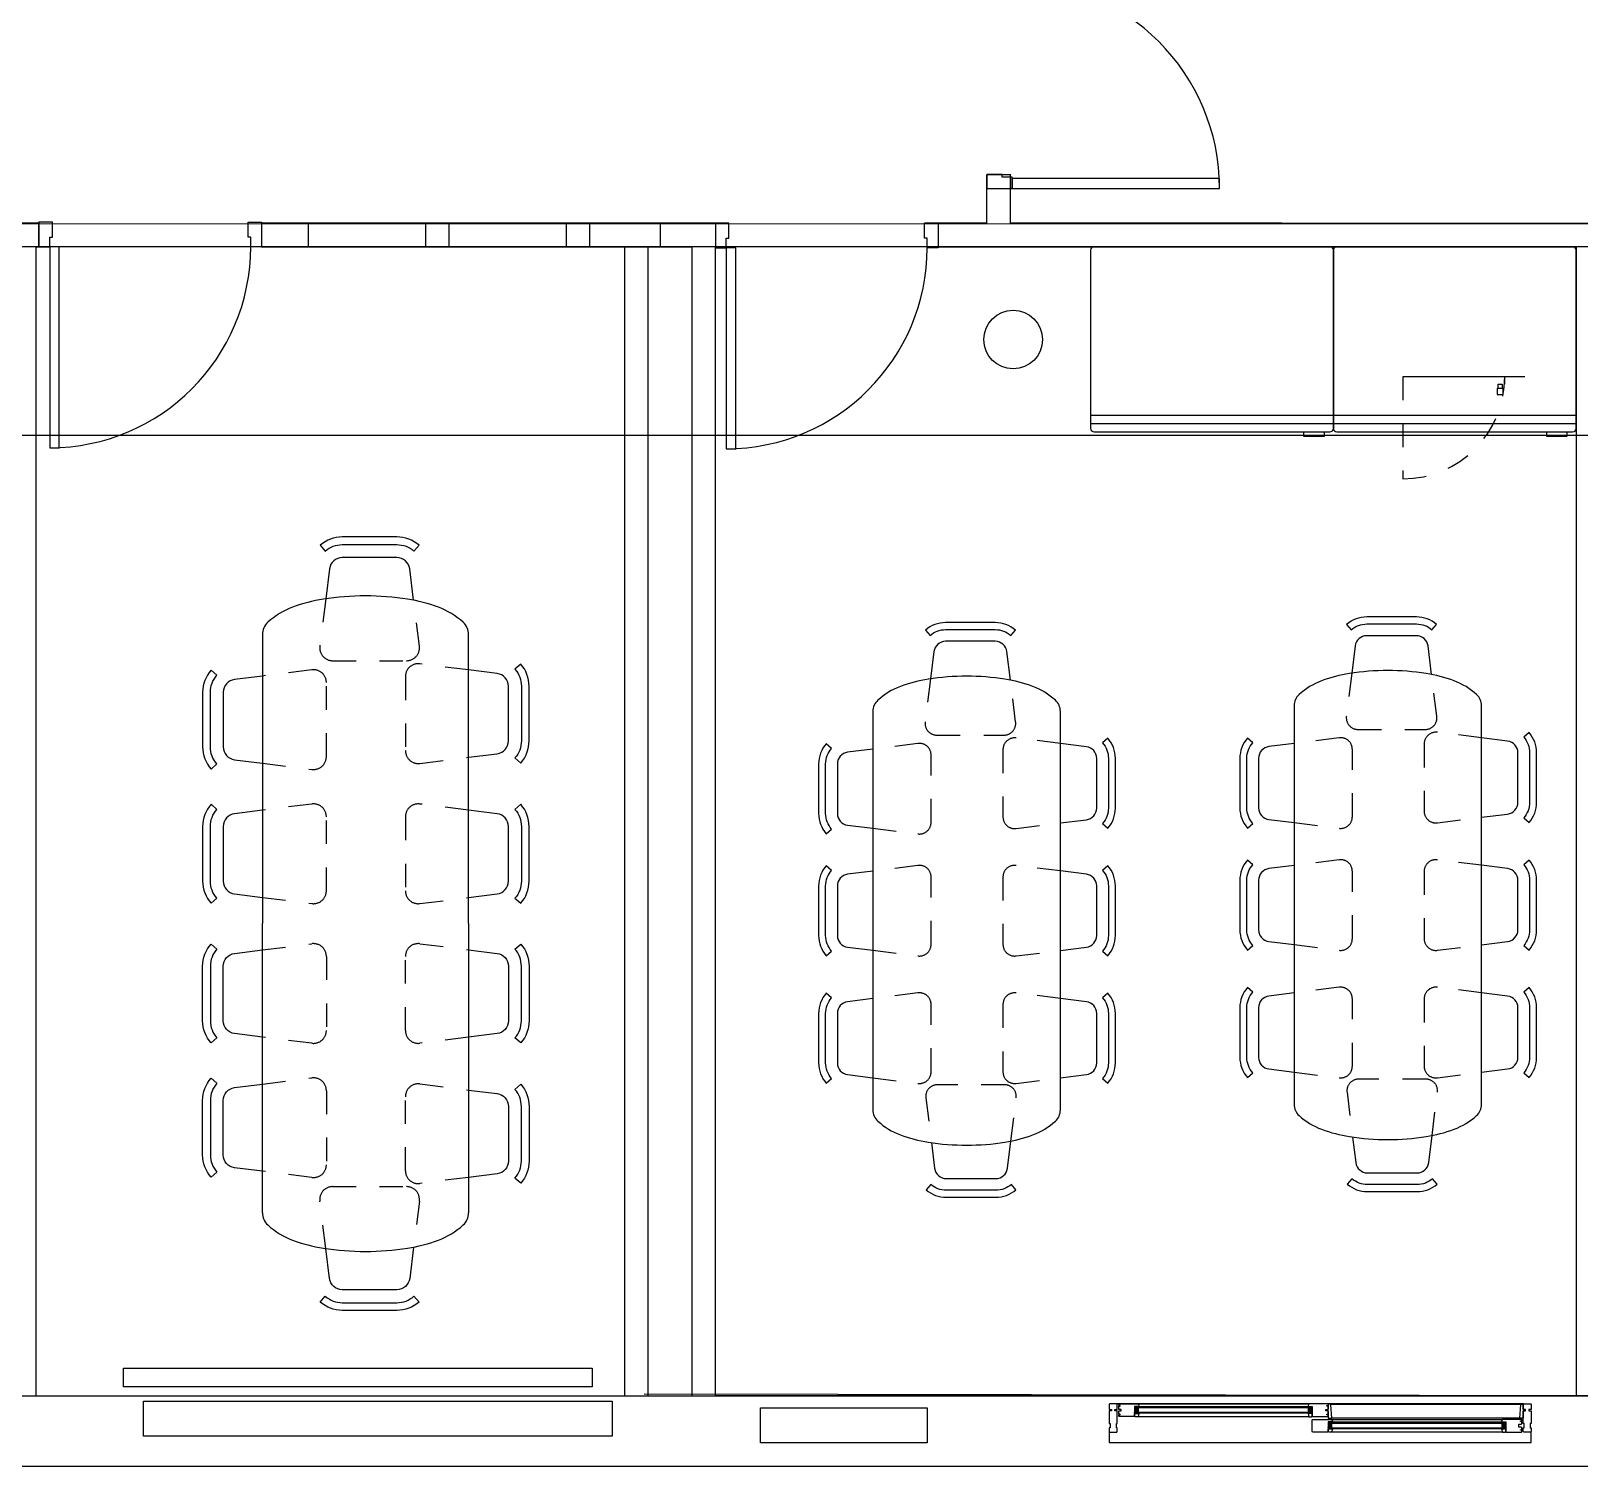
# Model space of a CAD drawing. Header units: millimetres. Extents: x 2164 to 32180, y 1376 to 2800.
# Drawn here: x 2179.69 to 2186.3, y 1387.42 to 1393.54 of the extents above; entities that cross this region are included whole.
import ezdxf

# ---------------------------------------------------------------- set-up
doc = ezdxf.new("R2010")
doc.units = ezdxf.units.MM
for name, pattern in [('ACAD_ISO03W100', [30, 12, -18]), ('ACAD_ISO04W100', [30, 24, -3, 0, -3]), ('DASHED2', [0.375, 0.25, -0.125])]:
    doc.linetypes.add(name, pattern=pattern)
for name, color, linetype in [('1º piso muebles', 7, 'Continuous'), ('1º piso paredes', 73, 'Continuous'), ('2º piso paredes', 73, 'Continuous')]:
    doc.layers.add(name, color=color, linetype=linetype)
doc.layers.add('Linea de corte', color=7, linetype='ACAD_ISO04W100', lineweight=25)

# ---------------------------------------------------------------- blocks, each defined once
blk = doc.blocks.new('mu09-1')
for p, q in [((-0.015, 0.072), (1.021, 0.072)), ((-0.015, 0.036), (1.021, 0.036))]:
    blk.add_line(p, q)
blk.add_lwpolyline([(1.006, 0.79), (0, 0.79, 0.414214), (-0.015, 0.775), (-0.015, 0.015, 0.414214), (0, 0), (1.006, 0, 0.414214), (1.021, 0.015), (1.021, 0.775, 0.414214)], format="xyb", close=True)
blk.add_lwpolyline([(0.8954, 0), (0.9812, 0), (0.9812, -0.0199), (0.8954, -0.0199)], close=True)
blk = doc.blocks.new('cl33-a')
at = {"linetype": 'ACAD_ISO03W100', "ltscale": 0.004}
blk.add_line((0.9165, 1.5422), (0.9165, 1.1069), dxfattribs=at)
for points in [[(1.4372, 1.5422), (0.9165, 1.5422)], [(1.3517, 1.5104), (1.3517, 1.5422)]]:
    blk.add_lwpolyline(points)
for points in [[(1.3191, 1.4917), (1.3191, 1.466), (1.3448, 1.466), (1.3448, 1.4917)], [(1.323, 1.4917), (1.323, 1.5104), (1.341, 1.5104), (1.341, 1.4917)]]:
    blk.add_lwpolyline(points, close=True)
blk.add_arc((0.9165, 1.5422), 0.4353, 270, 0, dxfattribs=at)
blk = doc.blocks.new('Fenton Casing')
blk.add_lwpolyline([(1.5, 0), (32.5, 0), (34, 1.5), (34, 17.5), (30, 17.5), (30, 36.5), (34, 36.5), (34, 90), (24, 90), (24, 96), (34, 96), (34, 118.5), (32.5, 120), (1.5, 120), (0, 118.5), (0, 96), (10, 96), (10, 90), (0, 90), (0, 36.5), (4, 36.5), (4, 17.5), (0, 17.5), (0, 1.5)], close=True)
blk = doc.blocks.new('Fenton Door Jamb03')
blk.add_lwpolyline([(84, 1.5), (86, 9.5), (86, 10.5), (85.5, 11), (68, 11), (68, 52.5), (66.5, 54), (1.5, 54), (0, 52.5), (0, 46.7), (6, 46.7), (6, 44), (0, 44), (0, 30), (10, 30), (10, 24), (0, 24), (0, 9.7), (6, 9.7), (6, 7), (0, 7), (0, 1.5), (1.5, 0), (82.1, 0)], close=True)
blk = doc.blocks.new('Fenton Bead')
at = {"color": 7}
blk.add_lwpolyline([(2.1, 12.5, -0.341999), (0.2, 11), (0, 10.7), (0, 1), (1, 0), (18, 0), (18, 0.5), (14.7, 12.9, 0.339454), (13.2, 14), (4.1, 14, 0.341999)], format="xyb", close=True, dxfattribs=at)
blk = doc.blocks.new('Fenton Door Jamb02')
blk.add_lwpolyline([(0, 1.5), (1.5, 0), (82.1, 0), (84, 1.5), (86, 9.5), (86, 10.5), (85.5, 11), (68, 11), (68, 52.5), (66.5, 54), (1.5, 54), (0, 52.5), (0, 1.5)], close=True)
blk = doc.blocks.new('Fenton Door Jamb01')
blk.add_lwpolyline([(3, 21), (3, 19), (0, 19), (0, 9.7), (6, 9.7), (6, 7), (0, 7), (0, 1.5), (1.5, 0), (82.1, 0), (84, 1.5), (86, 9.5), (86, 10.5), (85.5, 11), (68, 11), (68, 52.5), (66.5, 54), (1.5, 54), (0, 52.5), (0, 46.7), (6, 46.7), (6, 44), (0, 44), (0, 35), (3, 35), (3, 33), (12, 33), (12, 21)], close=True)
blk = doc.blocks.new('Fenton Seal')
for p, q in [((0, 6), (-3.5, 6)), ((-3.5, 6), (-3.5, 0)), ((-3.5, 0), (0, 0)), ((7.7, 28.5), (0, 28.5)), ((0, 28.5), (0, 6)), ((0, 0), (0, -31.5)), ((15, -31.5), (10.7, 25.7)), ((0, -31.5), (15, -31.5))]:
    blk.add_line(p, q)
blk.add_arc((7.7, 25.5), 3, 4.28912, 90.00148)

msp = doc.modelspace()

# ---------------------------------------------------------------- linework, layer by layer
at = {"layer": '1º piso muebles'}
for p, q in [((2180.8764, 1392.6193), (2180.8764, 1392.7193)), ((2180.8764, 1392.7193), (2181.3764, 1392.7193)), ((2181.3764, 1392.7193), (2181.3764, 1392.6193)), ((2181.4764, 1392.6193), (2181.4764, 1392.7193)), ((2181.4764, 1392.7193), (2181.9764, 1392.7193)), ((2181.9764, 1392.7193), (2181.9764, 1392.6193)), ((2182.0764, 1392.6193), (2182.0764, 1392.7193)), ((2182.0764, 1392.7193), (2182.3764, 1392.7193)), ((2182.3764, 1392.7193), (2182.3764, 1392.6193)), ((2181.3764, 1392.6193), (2180.8764, 1392.6193)), ((2181.9764, 1392.6193), (2181.4764, 1392.6193)), ((2182.3764, 1392.6193), (2182.0764, 1392.6193)), ((2180.6795, 1390.9651), (2180.6795, 1389.7323)), ((2181.5595, 1389.7323), (2181.5595, 1390.9651)), ((2185.0821, 1390.6616), (2185.0821, 1388.9616)), ((2185.8821, 1388.9616), (2185.8821, 1390.6616)), ((2183.2847, 1390.6376), (2183.2847, 1388.9376)), ((2184.0847, 1388.9376), (2184.0847, 1390.6376)), ((2180.6795, 1388.4995), (2180.6795, 1389.7323)), ((2181.5595, 1389.7323), (2181.5595, 1388.4995)), ((2186.0611, 1387.6843), (2184.3261, 1387.6843)), ((2184.4157, 1387.6843), (2185.1455, 1387.6843)), ((2185.1464, 1387.6293), (2184.4148, 1387.6293)), ((2185.2417, 1387.6183), (2185.9715, 1387.6183)), ((2185.9724, 1387.5633), (2185.2408, 1387.5633))]:
    msp.add_line(p, q, dxfattribs=at)
at = {"layer": '1º piso muebles', "color": 9}
for p, q in [((2185.2353, 1387.6828), (2186.0519, 1387.6828)), ((2184.4016, 1387.6463), (2184.4066, 1387.6703)), ((2184.4016, 1387.6703), (2184.4066, 1387.6463)), ((2184.4066, 1387.6483), (2184.4126, 1387.6683)), ((2184.4066, 1387.6683), (2184.4126, 1387.6483)), ((2185.1546, 1387.6483), (2185.1486, 1387.6683)), ((2185.1546, 1387.6683), (2185.1486, 1387.6483)), ((2185.1596, 1387.6463), (2185.1546, 1387.6703)), ((2185.1596, 1387.6703), (2185.1546, 1387.6463)), ((2186.0446, 1387.6228), (2185.2426, 1387.6228)), ((2185.2276, 1387.5803), (2185.2326, 1387.6043)), ((2185.2276, 1387.6043), (2185.2326, 1387.5803)), ((2185.2326, 1387.5823), (2185.2386, 1387.6023)), ((2185.2326, 1387.6023), (2185.2386, 1387.5823)), ((2185.9806, 1387.5823), (2185.9746, 1387.6023)), ((2185.9806, 1387.6023), (2185.9746, 1387.5823)), ((2185.9856, 1387.5803), (2185.9806, 1387.6043)), ((2185.9856, 1387.6043), (2185.9806, 1387.5803))]:
    msp.add_line(p, q, dxfattribs=at)
at = {"layer": '1º piso muebles'}
for points in [[(2183.8787, 1392.9156), (2183.8369, 1392.9156), (2183.8369, 1392.9276), (2183.7711, 1392.9276), (2183.7711, 1392.8677), (2183.8787, 1392.8677), (2183.8787, 1392.9156)], [(2179.7726, 1392.6193), (2179.7726, 1392.6598), (2179.7842, 1392.6598), (2179.7842, 1392.7235), (2179.7263, 1392.7235), (2179.7263, 1392.6193), (2179.7726, 1392.6193)], [(2180.63, 1392.6193), (2180.63, 1392.6598), (2180.6184, 1392.6598), (2180.6184, 1392.7235), (2180.6764, 1392.7235), (2180.6764, 1392.6193), (2180.63, 1392.6193)], [(2182.659, 1392.615), (2182.659, 1392.6555), (2182.6706, 1392.6555), (2182.6706, 1392.7193), (2182.6126, 1392.7193), (2182.6126, 1392.615), (2182.659, 1392.615)], [(2183.5164, 1392.615), (2183.5164, 1392.6555), (2183.5048, 1392.6555), (2183.5048, 1392.7193), (2183.5627, 1392.7193), (2183.5627, 1392.615), (2183.5164, 1392.615)], [(2184.2936, 1387.5658), (2184.2936, 1387.5193), (2186.0936, 1387.5193), (2186.0936, 1387.5658)]]:
    msp.add_lwpolyline(points, dxfattribs=at)
for points in [[(2183.8787, 1392.8677), (2184.764, 1392.8677), (2184.764, 1392.9096), (2183.8787, 1392.9096)], [(2179.7726, 1392.6193), (2179.7726, 1391.7619), (2179.8132, 1391.7619), (2179.8132, 1392.6193)], [(2182.659, 1392.615), (2182.659, 1391.7576), (2182.6995, 1391.7576), (2182.6995, 1392.615)], [(2180.0868, 1387.7568), (2180.0868, 1387.8368), (2182.0868, 1387.8368), (2182.0868, 1387.7568)], [(2180.1717, 1387.6959), (2182.1717, 1387.6959), (2182.1717, 1387.5459), (2180.1717, 1387.5459)], [(2184.4066, 1387.6683), (2185.1546, 1387.6683), (2185.1546, 1387.6723), (2184.4066, 1387.6723)], [(2184.4191, 1387.6733), (2184.4071, 1387.6733), (2184.4071, 1387.6723), (2184.4191, 1387.6723)], [(2185.1421, 1387.6733), (2185.1541, 1387.6733), (2185.1541, 1387.6723), (2185.1421, 1387.6723)], [(2182.8046, 1387.6681), (2183.517, 1387.6681), (2183.517, 1387.5181), (2182.8046, 1387.5181)], [(2184.4016, 1387.6463), (2184.4066, 1387.6463), (2184.4066, 1387.6703), (2184.4016, 1387.6703)], [(2184.4066, 1387.6483), (2184.4126, 1387.6483), (2184.4126, 1387.6683), (2184.4066, 1387.6683)], [(2184.4066, 1387.6483), (2185.1546, 1387.6483), (2185.1546, 1387.6443), (2184.4066, 1387.6443)], [(2184.4191, 1387.6443), (2184.4071, 1387.6443), (2184.4071, 1387.6433), (2184.4191, 1387.6433)], [(2184.4126, 1387.6483), (2184.4176, 1387.6483), (2184.4176, 1387.6683), (2184.4126, 1387.6683)], [(2185.1421, 1387.6443), (2185.1541, 1387.6443), (2185.1541, 1387.6433), (2185.1421, 1387.6433)], [(2185.1486, 1387.6483), (2185.1436, 1387.6483), (2185.1436, 1387.6683), (2185.1486, 1387.6683)], [(2185.1546, 1387.6483), (2185.1486, 1387.6483), (2185.1486, 1387.6683), (2185.1546, 1387.6683)], [(2185.1596, 1387.6463), (2185.1546, 1387.6463), (2185.1546, 1387.6703), (2185.1596, 1387.6703)], [(2185.2326, 1387.6023), (2185.9806, 1387.6023), (2185.9806, 1387.6063), (2185.2326, 1387.6063)], [(2185.2451, 1387.6073), (2185.2331, 1387.6073), (2185.2331, 1387.6063), (2185.2451, 1387.6063)], [(2185.9681, 1387.6073), (2185.9801, 1387.6073), (2185.9801, 1387.6063), (2185.9681, 1387.6063)], [(2185.2276, 1387.5803), (2185.2326, 1387.5803), (2185.2326, 1387.6043), (2185.2276, 1387.6043)], [(2185.2326, 1387.5823), (2185.2386, 1387.5823), (2185.2386, 1387.6023), (2185.2326, 1387.6023)], [(2185.2326, 1387.5823), (2185.9806, 1387.5823), (2185.9806, 1387.5783), (2185.2326, 1387.5783)], [(2185.2451, 1387.5783), (2185.2331, 1387.5783), (2185.2331, 1387.5773), (2185.2451, 1387.5773)], [(2185.2386, 1387.5823), (2185.2436, 1387.5823), (2185.2436, 1387.6023), (2185.2386, 1387.6023)], [(2185.9681, 1387.5783), (2185.9801, 1387.5783), (2185.9801, 1387.5773), (2185.9681, 1387.5773)], [(2185.9746, 1387.5823), (2185.9696, 1387.5823), (2185.9696, 1387.6023), (2185.9746, 1387.6023)], [(2185.9806, 1387.5823), (2185.9746, 1387.5823), (2185.9746, 1387.6023), (2185.9806, 1387.6023)], [(2185.9856, 1387.5803), (2185.9806, 1387.5803), (2185.9806, 1387.6043), (2185.9856, 1387.6043)]]:
    msp.add_lwpolyline(points, close=True, dxfattribs=at)
for points in [[(2180.9479, 1391.3212, -0.182801), (2181.0207, 1391.3487), (2181.2536, 1391.3487, -0.182801), (2181.3264, 1391.3212), (2181.3483, 1391.3459, 0.182801), (2181.2536, 1391.3817), (2181.0207, 1391.3817, 0.182801), (2180.9261, 1391.3459)], [(2185.3262, 1390.9853, -0.182801), (2185.3924, 1391.0104), (2185.6041, 1391.0104, -0.182801), (2185.6703, 1390.9853), (2185.6901, 1391.0078, 0.182801), (2185.6041, 1391.0404), (2185.3924, 1391.0404, 0.182801), (2185.3063, 1391.0078)], [(2183.5288, 1390.9613, -0.182801), (2183.595, 1390.9863), (2183.8067, 1390.9863, -0.182801), (2183.8729, 1390.9613), (2183.8927, 1390.9838, 0.182801), (2183.8067, 1391.0163), (2183.595, 1391.0163, 0.182801), (2183.5089, 1390.9838)], [(2180.4853, 1390.4132, -0.182801), (2180.4578, 1390.486), (2180.4578, 1390.7189, -0.182801), (2180.4853, 1390.7917), (2180.4606, 1390.8135, 0.182801), (2180.4248, 1390.7189), (2180.4248, 1390.486, 0.182801), (2180.4606, 1390.3914)], [(2181.7574, 1390.8174, -0.182801), (2181.7849, 1390.7446), (2181.7849, 1390.5117, -0.182801), (2181.7574, 1390.4389), (2181.7821, 1390.417, 0.182801), (2181.8179, 1390.5117), (2181.8179, 1390.7446, 0.182801), (2181.7821, 1390.8392)], [(2184.2646, 1390.5032, -0.182801), (2184.2897, 1390.4371), (2184.2897, 1390.2253, -0.182801), (2184.2646, 1390.1592), (2184.2871, 1390.1393, 0.182801), (2184.3197, 1390.2253), (2184.3197, 1390.4371, 0.182801), (2184.2871, 1390.5231)], [(2184.9056, 1390.1599, -0.182801), (2184.8806, 1390.226), (2184.8806, 1390.4378, -0.182801), (2184.9056, 1390.5039), (2184.8831, 1390.5238, 0.182801), (2184.8506, 1390.4378), (2184.8506, 1390.226, 0.182801), (2184.8831, 1390.14)], [(2186.062, 1390.5273, -0.182801), (2186.0871, 1390.4611), (2186.0871, 1390.2494, -0.182801), (2186.062, 1390.1832), (2186.0845, 1390.1633, 0.182801), (2186.1171, 1390.2494), (2186.1171, 1390.4611, 0.182801), (2186.0845, 1390.5471)], [(2183.1082, 1390.1358, -0.182801), (2183.0832, 1390.202), (2183.0832, 1390.4137, -0.182801), (2183.1082, 1390.4799), (2183.0857, 1390.4998, 0.182801), (2183.0532, 1390.4137), (2183.0532, 1390.202, 0.182801), (2183.0857, 1390.116)], [(2180.4853, 1389.8409, -0.182801), (2180.4578, 1389.9137), (2180.4578, 1390.1466, -0.182801), (2180.4853, 1390.2194), (2180.4606, 1390.2412, 0.182801), (2180.4248, 1390.1466), (2180.4248, 1389.9137, 0.182801), (2180.4606, 1389.819)], [(2181.7574, 1390.2194, -0.182801), (2181.7849, 1390.1466), (2181.7849, 1389.9137, -0.182801), (2181.7574, 1389.8409), (2181.7821, 1389.819, 0.182801), (2181.8179, 1389.9137), (2181.8179, 1390.1466, 0.182801), (2181.7821, 1390.2412)], [(2184.9056, 1389.6396, -0.182801), (2184.8806, 1389.7057), (2184.8806, 1389.9175, -0.182801), (2184.9056, 1389.9837), (2184.8831, 1390.0035, 0.182801), (2184.8506, 1389.9175), (2184.8506, 1389.7057, 0.182801), (2184.8831, 1389.6197)], [(2186.062, 1389.9837, -0.182801), (2186.0871, 1389.9175), (2186.0871, 1389.7057, -0.182801), (2186.062, 1389.6396), (2186.0845, 1389.6197, 0.182801), (2186.1171, 1389.7057), (2186.1171, 1389.9175, 0.182801), (2186.0845, 1390.0035)], [(2183.1082, 1389.6155, -0.182801), (2183.0832, 1389.6817), (2183.0832, 1389.8934, -0.182801), (2183.1082, 1389.9596), (2183.0857, 1389.9795, 0.182801), (2183.0532, 1389.8934), (2183.0532, 1389.6817, 0.182801), (2183.0857, 1389.5957)], [(2184.2646, 1389.9596, -0.182801), (2184.2897, 1389.8934), (2184.2897, 1389.6817, -0.182801), (2184.2646, 1389.6155), (2184.2871, 1389.5957, 0.182801), (2184.3197, 1389.6817), (2184.3197, 1389.8934, 0.182801), (2184.2871, 1389.9795)], [(2180.4853, 1389.6237, 0.182801), (2180.4578, 1389.5509), (2180.4578, 1389.318, 0.182801), (2180.4853, 1389.2452), (2180.4606, 1389.2234, -0.182801), (2180.4248, 1389.318), (2180.4248, 1389.5509, -0.182801), (2180.4606, 1389.6455)], [(2181.7574, 1389.2452, 0.182801), (2181.7849, 1389.318), (2181.7849, 1389.5509, 0.182801), (2181.7574, 1389.6237), (2181.7821, 1389.6455, -0.182801), (2181.8179, 1389.5509), (2181.8179, 1389.318, -0.182801), (2181.7821, 1389.2234)], [(2184.9056, 1389.0959, -0.182801), (2184.8806, 1389.1621), (2184.8806, 1389.3738, -0.182801), (2184.9056, 1389.44), (2184.8831, 1389.4599, 0.182801), (2184.8506, 1389.3738), (2184.8506, 1389.1621, 0.182801), (2184.8831, 1389.0761)], [(2186.062, 1389.44, -0.182801), (2186.0871, 1389.3738), (2186.0871, 1389.1621, -0.182801), (2186.062, 1389.0959), (2186.0845, 1389.0761, 0.182801), (2186.1171, 1389.1621), (2186.1171, 1389.3738, 0.182801), (2186.0845, 1389.4599)], [(2183.1082, 1389.0719, -0.182801), (2183.0832, 1389.1381), (2183.0832, 1389.3498, -0.182801), (2183.1082, 1389.416), (2183.0857, 1389.4358, 0.182801), (2183.0532, 1389.3498), (2183.0532, 1389.1381, 0.182801), (2183.0857, 1389.0521)], [(2184.2646, 1389.416, -0.182801), (2184.2897, 1389.3498), (2184.2897, 1389.1381, -0.182801), (2184.2646, 1389.0719), (2184.2871, 1389.0521, 0.182801), (2184.3197, 1389.1381), (2184.3197, 1389.3498, 0.182801), (2184.2871, 1389.4358)], [(2180.4853, 1389.0514, 0.182801), (2180.4578, 1388.9786), (2180.4578, 1388.7457, 0.182801), (2180.4853, 1388.6729), (2180.4606, 1388.651, -0.182801), (2180.4248, 1388.7457), (2180.4248, 1388.9786, -0.182801), (2180.4606, 1389.0732)], [(2181.7574, 1388.6472, 0.182801), (2181.7849, 1388.72), (2181.7849, 1388.9529, 0.182801), (2181.7574, 1389.0257), (2181.7821, 1389.0476, -0.182801), (2181.8179, 1388.9529), (2181.8179, 1388.72, -0.182801), (2181.7821, 1388.6254)], [(2183.8755, 1388.6203, -0.182801), (2183.8093, 1388.5952), (2183.5976, 1388.5952, -0.182801), (2183.5314, 1388.6203), (2183.5116, 1388.5978, 0.182801), (2183.5976, 1388.5652), (2183.8093, 1388.5652, 0.182801), (2183.8953, 1388.5978)], [(2185.6729, 1388.6443, -0.182801), (2185.6067, 1388.6193), (2185.395, 1388.6193, -0.182801), (2185.3288, 1388.6443), (2185.3089, 1388.6218, 0.182801), (2185.395, 1388.5893), (2185.6067, 1388.5893, 0.182801), (2185.6927, 1388.6218)], [(2180.9479, 1388.1434, 0.182801), (2181.0207, 1388.1158), (2181.2536, 1388.1158, 0.182801), (2181.3264, 1388.1434), (2181.3483, 1388.1186, -0.182801), (2181.2536, 1388.0828), (2181.0207, 1388.0828, -0.182801), (2180.9261, 1388.1186)]]:
    msp.add_lwpolyline(points, format="xyb", close=True, dxfattribs=at)
for points in [[(2181.3249, 1391.1117), (2181.3082, 1391.2456, 0.378242), (2181.2536, 1391.2937), (2181.0207, 1391.2937, 0.378242), (2180.9662, 1391.2456), (2180.9502, 1391.1178, 0.451123)], [(2183.8715, 1390.7709), (2183.8563, 1390.8925, 0.378242), (2183.8067, 1390.9363), (2183.595, 1390.9363, 0.378242), (2183.5454, 1390.8925), (2183.5308, 1390.7764, 0.451123)], [(2185.6689, 1390.7949), (2185.6537, 1390.9166, 0.378242), (2185.6041, 1390.9604), (2185.3924, 1390.9604, 0.378242), (2185.3427, 1390.9166), (2185.3282, 1390.8004, 0.451123)], [(2180.6795, 1390.7883), (2180.5609, 1390.7735, 0.378242), (2180.5128, 1390.7189), (2180.5128, 1390.486, 0.378242), (2180.5609, 1390.4314), (2180.6795, 1390.4166, 0.451123)], [(2181.5595, 1390.4418), (2181.6817, 1390.4571, 0.378242), (2181.7299, 1390.5117), (2181.7299, 1390.7446, 0.378242), (2181.6817, 1390.7991), (2181.5595, 1390.8144, 0.451123)], [(2185.8821, 1390.1859), (2185.9933, 1390.1998, 0.378242), (2186.0371, 1390.2494), (2186.0371, 1390.4611, 0.378242), (2185.9933, 1390.5107), (2185.8821, 1390.5246, 0.451123)], [(2183.2847, 1390.4768), (2183.177, 1390.4634, 0.378242), (2183.1332, 1390.4137), (2183.1332, 1390.202, 0.378242), (2183.177, 1390.1524), (2183.2847, 1390.1389, 0.451123)], [(2184.0847, 1390.1618), (2184.1959, 1390.1757, 0.378242), (2184.2397, 1390.2253), (2184.2397, 1390.4371, 0.378242), (2184.1959, 1390.4867), (2184.0847, 1390.5006, 0.451123)], [(2185.0821, 1390.5009), (2184.9744, 1390.4874, 0.378242), (2184.9306, 1390.4378), (2184.9306, 1390.226, 0.378242), (2184.9744, 1390.1764), (2185.0821, 1390.163, 0.451123)], [(2180.6795, 1390.216), (2180.5609, 1390.2011, 0.378242), (2180.5128, 1390.1466), (2180.5128, 1389.9137, 0.378242), (2180.5609, 1389.8591), (2180.6795, 1389.8443, 0.451123)], [(2181.5595, 1389.8438), (2181.6817, 1389.8591, 0.378242), (2181.7299, 1389.9137), (2181.7299, 1390.1466, 0.378242), (2181.6817, 1390.2011), (2181.5595, 1390.2164, 0.451123)], [(2183.2847, 1389.9565), (2183.177, 1389.9431, 0.378242), (2183.1332, 1389.8934), (2183.1332, 1389.6817, 0.378242), (2183.177, 1389.6321), (2183.2847, 1389.6186, 0.451123)], [(2184.0847, 1389.6182), (2184.1959, 1389.6321, 0.378242), (2184.2397, 1389.6817), (2184.2397, 1389.8934, 0.378242), (2184.1959, 1389.9431), (2184.0847, 1389.9569, 0.451123)], [(2185.0821, 1389.9806), (2184.9744, 1389.9671, 0.378242), (2184.9306, 1389.9175), (2184.9306, 1389.7057, 0.378242), (2184.9744, 1389.6561), (2185.0821, 1389.6427, 0.451123)], [(2185.8821, 1389.6422), (2185.9933, 1389.6561, 0.378242), (2186.0371, 1389.7057), (2186.0371, 1389.9175, 0.378242), (2185.9933, 1389.9671), (2185.8821, 1389.981, 0.451123)], [(2180.6795, 1389.2486), (2180.5609, 1389.2634, -0.378242), (2180.5128, 1389.318), (2180.5128, 1389.5509, -0.378242), (2180.5609, 1389.6055), (2180.6795, 1389.6203, -0.451123)], [(2181.5595, 1389.6208), (2181.6817, 1389.6055, -0.378242), (2181.7299, 1389.5509), (2181.7299, 1389.318, -0.378242), (2181.6817, 1389.2634), (2181.5595, 1389.2482, -0.451123)], [(2183.2847, 1389.4129), (2183.177, 1389.3994, 0.378242), (2183.1332, 1389.3498), (2183.1332, 1389.1381, 0.378242), (2183.177, 1389.0885), (2183.2847, 1389.075, 0.451123)], [(2184.0847, 1389.0746), (2184.1959, 1389.0885, 0.378242), (2184.2397, 1389.1381), (2184.2397, 1389.3498, 0.378242), (2184.1959, 1389.3994), (2184.0847, 1389.4133, 0.451123)], [(2185.0821, 1389.4369), (2184.9744, 1389.4235, 0.378242), (2184.9306, 1389.3738), (2184.9306, 1389.1621, 0.378242), (2184.9744, 1389.1125), (2185.0821, 1389.099, 0.451123)], [(2185.8821, 1389.0986), (2185.9933, 1389.1125, 0.378242), (2186.0371, 1389.1621), (2186.0371, 1389.3738, 0.378242), (2185.9933, 1389.4235), (2185.8821, 1389.4374, 0.451123)], [(2180.6795, 1388.6763), (2180.5609, 1388.6911, -0.378242), (2180.5128, 1388.7457), (2180.5128, 1388.9786, -0.378242), (2180.5609, 1389.0332), (2180.6795, 1389.048, -0.451123)], [(2181.5595, 1389.0228), (2181.6817, 1389.0075, -0.378242), (2181.7299, 1388.9529), (2181.7299, 1388.72, -0.378242), (2181.6817, 1388.6654), (2181.5595, 1388.6502, -0.451123)], [(2183.2847, 1388.9376, 0.211848), (2183.3058, 1388.8901, 0.094525), (2183.4019, 1388.8315, 0.051213), (2183.5213, 1388.8002, 0.038544), (2183.6847, 1388.7876, 0.038544), (2183.8481, 1388.8002, 0.051213), (2183.9676, 1388.8315, 0.094525), (2184.0636, 1388.8901, 0.211848), (2184.0847, 1388.9376)], [(2185.0821, 1388.9616, 0.211848), (2185.1032, 1388.9141, 0.094525), (2185.1993, 1388.8555, 0.051213), (2185.3187, 1388.8242, 0.038544), (2185.4821, 1388.8116, 0.038544), (2185.6455, 1388.8242, 0.051213), (2185.765, 1388.8555, 0.094525), (2185.861, 1388.9141, 0.211848), (2185.8821, 1388.9616)], [(2183.5343, 1388.7983), (2183.548, 1388.689, 0.378242), (2183.5976, 1388.6452), (2183.8093, 1388.6452, 0.378242), (2183.8589, 1388.689), (2183.8734, 1388.8047, 0.451123)], [(2185.3317, 1388.8223), (2185.3454, 1388.7131, 0.378242), (2185.395, 1388.6693), (2185.6067, 1388.6693, 0.378242), (2185.6563, 1388.7131), (2185.6708, 1388.8287, 0.451123)], [(2181.3249, 1388.3529), (2181.3082, 1388.219, -0.378242), (2181.2536, 1388.1708), (2181.0207, 1388.1708, -0.378242), (2180.9662, 1388.219), (2180.9502, 1388.3468, -0.451123)]]:
    msp.add_lwpolyline(points, format="xyb", dxfattribs=at)
at = {"layer": '1º piso muebles', "linetype": 'DASHED2', "ltscale": 0.2}
for points in [[(2180.9502, 1391.1178), (2180.9249, 1390.9156, 0.451123), (2180.9795, 1390.8537), (2181.2949, 1390.8537, 0.451123), (2181.3495, 1390.9156), (2181.3249, 1391.1117, 0.378242)], [(2180.6795, 1390.4166), (2180.8909, 1390.3902, 0.451123), (2180.9528, 1390.4448), (2180.9528, 1390.7602, 0.451123), (2180.8909, 1390.8147), (2180.6795, 1390.7883, 0.378242)], [(2181.5595, 1390.8144), (2181.3517, 1390.8404, 0.451123), (2181.2899, 1390.7858), (2181.2899, 1390.4704, 0.451123), (2181.3517, 1390.4158), (2181.5595, 1390.4418, 0.378242)], [(2183.5308, 1390.7764), (2183.5079, 1390.5925, 0.451123), (2183.5575, 1390.5363), (2183.8442, 1390.5363, 0.451123), (2183.8938, 1390.5925), (2183.8715, 1390.7709, 0.378242)], [(2185.3282, 1390.8004), (2185.3052, 1390.6166, 0.451123), (2185.3549, 1390.5604), (2185.6416, 1390.5604, 0.451123), (2185.6912, 1390.6166), (2185.6689, 1390.7949, 0.378242)], [(2184.0847, 1390.5006), (2183.8959, 1390.5242, 0.451123), (2183.8397, 1390.4746), (2183.8397, 1390.1878, 0.451123), (2183.8959, 1390.1382), (2184.0847, 1390.1618, 0.378242)], [(2185.0821, 1390.163), (2185.2744, 1390.1389, 0.451123), (2185.3306, 1390.1885), (2185.3306, 1390.4753, 0.451123), (2185.2744, 1390.5249), (2185.0821, 1390.5009, 0.378242)], [(2185.8821, 1390.5246), (2185.6933, 1390.5482, 0.451123), (2185.6371, 1390.4986), (2185.6371, 1390.2119, 0.451123), (2185.6933, 1390.1623), (2185.8821, 1390.1859, 0.378242)], [(2183.2847, 1390.1389), (2183.477, 1390.1149, 0.451123), (2183.5332, 1390.1645), (2183.5332, 1390.4512, 0.451123), (2183.477, 1390.5009), (2183.2847, 1390.4768, 0.378242)], [(2180.6795, 1389.8443), (2180.8909, 1389.8179, 0.451123), (2180.9528, 1389.8724), (2180.9528, 1390.1878, 0.451123), (2180.8909, 1390.2424), (2180.6795, 1390.216, 0.378242)], [(2181.5595, 1390.2164), (2181.3517, 1390.2424, 0.451123), (2181.2899, 1390.1878), (2181.2899, 1389.8724, 0.451123), (2181.3517, 1389.8179), (2181.5595, 1389.8438, 0.378242)], [(2185.0821, 1389.6427), (2185.2744, 1389.6186, 0.451123), (2185.3306, 1389.6682), (2185.3306, 1389.955, 0.451123), (2185.2744, 1390.0046), (2185.0821, 1389.9806, 0.378242)], [(2185.8821, 1389.981), (2185.6933, 1390.0046, 0.451123), (2185.6371, 1389.955), (2185.6371, 1389.6682, 0.451123), (2185.6933, 1389.6186), (2185.8821, 1389.6422, 0.378242)], [(2183.2847, 1389.6186), (2183.477, 1389.5946, 0.451123), (2183.5332, 1389.6442), (2183.5332, 1389.9309, 0.451123), (2183.477, 1389.9806), (2183.2847, 1389.9565, 0.378242)], [(2184.0847, 1389.9569), (2183.8959, 1389.9806, 0.451123), (2183.8397, 1389.9309), (2183.8397, 1389.6442, 0.451123), (2183.8959, 1389.5946), (2184.0847, 1389.6182, 0.378242)], [(2180.6795, 1389.6203), (2180.8909, 1389.6467, -0.451123), (2180.9528, 1389.5922), (2180.9528, 1389.2768, -0.451123), (2180.8909, 1389.2222), (2180.6795, 1389.2486, -0.378242)], [(2181.5595, 1389.2482), (2181.3517, 1389.2222, -0.451123), (2181.2899, 1389.2768), (2181.2899, 1389.5922, -0.451123), (2181.3517, 1389.6467), (2181.5595, 1389.6208, -0.378242)], [(2185.0821, 1389.099), (2185.2744, 1389.075, 0.451123), (2185.3306, 1389.1246), (2185.3306, 1389.4113, 0.451123), (2185.2744, 1389.461), (2185.0821, 1389.4369, 0.378242)], [(2185.8821, 1389.4374), (2185.6933, 1389.461, 0.451123), (2185.6371, 1389.4113), (2185.6371, 1389.1246, 0.451123), (2185.6933, 1389.075), (2185.8821, 1389.0986, 0.378242)], [(2183.2847, 1389.075), (2183.477, 1389.051, 0.451123), (2183.5332, 1389.1006), (2183.5332, 1389.3873, 0.451123), (2183.477, 1389.4369), (2183.2847, 1389.4129, 0.378242)], [(2184.0847, 1389.4133), (2183.8959, 1389.4369, 0.451123), (2183.8397, 1389.3873), (2183.8397, 1389.1006, 0.451123), (2183.8959, 1389.051), (2184.0847, 1389.0746, 0.378242)], [(2180.6795, 1389.048), (2180.8909, 1389.0744, -0.451123), (2180.9528, 1389.0198), (2180.9528, 1388.7044, -0.451123), (2180.8909, 1388.6499), (2180.6795, 1388.6763, -0.378242)], [(2185.6708, 1388.8287), (2185.6938, 1389.0131, 0.451123), (2185.6442, 1389.0693), (2185.3575, 1389.0693, 0.451123), (2185.3079, 1389.0131), (2185.3317, 1388.8223, 0.378242)], [(2181.5595, 1388.6502), (2181.3517, 1388.6242, -0.451123), (2181.2899, 1388.6788), (2181.2899, 1388.9942, -0.451123), (2181.3517, 1389.0487), (2181.5595, 1389.0228, -0.378242)], [(2183.8734, 1388.8047), (2183.8964, 1388.989, 0.451123), (2183.8468, 1389.0452), (2183.5601, 1389.0452, 0.451123), (2183.5105, 1388.989), (2183.5343, 1388.7983, 0.378242)], [(2180.9502, 1388.3468), (2180.9249, 1388.549, -0.451123), (2180.9795, 1388.6108), (2181.2949, 1388.6108, -0.451123), (2181.3495, 1388.549), (2181.3249, 1388.3529, -0.378242)]]:
    msp.add_lwpolyline(points, format="xyb", dxfattribs=at)
at = {"layer": '1º piso muebles'}
msp.add_circle((2183.8831, 1392.223), 0.125, dxfattribs=at)
for centre, radius, start, end in [((2183.8787, 1392.8677), 0.8853, 0, 90), ((2179.7726, 1392.6193), 0.8574, 270, 0), ((2182.659, 1392.615), 0.8574, 270, 0), ((2181.0418, 1390.4593), 0.6648, 98.8292, 110.55605), ((2181.1195, 1389.9591), 1.171, 90, 98.8292), ((2181.1195, 1389.9591), 1.171, 81.1708, 90), ((2181.1972, 1390.4593), 0.6648, 69.44395, 81.1708), ((2180.9243, 1390.7726), 0.3302, 110.55605, 132.15549), ((2181.3147, 1390.7726), 0.3302, 47.84451, 69.44395), ((2180.75, 1390.9651), 0.0705, 132.15549, 180), ((2181.489, 1390.9651), 0.0705, 0, 47.84451), ((2183.6847, 1389.723), 1.0646, 90, 98.8292), ((2183.6847, 1389.723), 1.0646, 81.1708, 90), ((2185.4115, 1390.2018), 0.6044, 98.8292, 110.55605), ((2185.4821, 1389.7471), 1.0646, 90, 98.8292), ((2185.4821, 1389.7471), 1.0646, 81.1708, 90), ((2185.5527, 1390.2018), 0.6044, 69.44395, 81.1708), ((2183.5073, 1390.4625), 0.3002, 110.55605, 132.15549), ((2183.6141, 1390.1778), 0.6044, 98.8292, 110.55605), ((2183.7554, 1390.1778), 0.6044, 69.44395, 81.1708), ((2183.8622, 1390.4625), 0.3002, 47.84451, 69.44395), ((2185.3047, 1390.4866), 0.3002, 110.55605, 132.15549), ((2185.6595, 1390.4866), 0.3002, 47.84451, 69.44395), ((2183.3488, 1390.6376), 0.0641, 132.15549, 180), ((2184.0206, 1390.6376), 0.0641, 0, 47.84451), ((2185.1462, 1390.6616), 0.0641, 132.15549, 180), ((2185.818, 1390.6616), 0.0641, 0, 47.84451), ((2180.75, 1388.4995), 0.0705, 180, 227.84451), ((2181.489, 1388.4995), 0.0705, 312.15549, 360), ((2180.9243, 1388.692), 0.3302, 227.84451, 249.44395), ((2181.3147, 1388.692), 0.3302, 290.55605, 312.15549), ((2181.0418, 1389.0053), 0.6648, 249.44395, 261.1708), ((2181.1195, 1389.5055), 1.171, 261.1708, 270), ((2181.1195, 1389.5055), 1.171, 270, 278.8292), ((2181.1972, 1389.0053), 0.6648, 278.8292, 290.55605)]:
    msp.add_arc(centre, radius, start, end, dxfattribs=at)
at = {"layer": '1º piso paredes'}
for p, q in [((2183.7711, 1392.9276), (2183.8738, 1392.9276)), ((2183.7711, 1392.7193), (2183.7711, 1392.9257)), ((2183.8706, 1392.9257), (2183.8706, 1392.7193)), ((2179.7263, 1392.7193), (2178.6218, 1392.7193)), ((2179.7263, 1392.6193), (2179.7263, 1392.7235)), ((2182.6706, 1392.7193), (2180.6764, 1392.7193)), ((2180.6764, 1392.7193), (2180.6764, 1392.6193)), ((2183.7711, 1392.7193), (2183.5048, 1392.7193)), ((2185.03, 1392.7193), (2183.8706, 1392.7193)), ((2185.03, 1392.7193), (2186.4437, 1392.7193)), ((2179.7124, 1392.6193), (2179.7124, 1387.7193)), ((2179.7124, 1392.6193), (2179.7263, 1392.6193)), ((2180.6764, 1392.6193), (2182.5126, 1392.6193)), ((2182.5126, 1392.6193), (2182.5126, 1387.7193)), ((2179.7124, 1387.7193), (2182.5126, 1387.7193)), ((2173.117, 1387.4193), (2210.217, 1387.4193))]:
    msp.add_line(p, q, dxfattribs=at)
msp.add_lwpolyline([(2183.5164, 1392.6193), (2186.2857, 1392.6193), (2186.2857, 1387.7193), (2182.6126, 1387.7193), (2182.6126, 1392.6193), (2182.659, 1392.6193)], dxfattribs=at)
at = {"layer": '2º piso paredes'}
for p, q in [((2173.417, 1392.7182), (2189.7191, 1392.7172)), ((2182.2256, 1392.6182), (2176.6285, 1392.6182)), ((2182.2256, 1387.7193), (2182.2256, 1392.6182)), ((2188.7293, 1392.6193), (2182.3256, 1392.6193)), ((2182.3256, 1387.7193), (2182.3256, 1392.6193)), ((2176.6285, 1387.7193), (2182.2256, 1387.7193)), ((2182.3088, 1387.7273), (2186.8228, 1387.7193)), ((2182.3293, 1387.7193), (2188.7293, 1387.7193)), ((2173.117, 1387.4193), (2189.7191, 1387.4193)), ((2173.117, 1387.4193), (2189.7191, 1387.4193))]:
    msp.add_line(p, q, dxfattribs=at)
at = {"layer": 'Linea de corte'}
msp.add_line((2189.7191, 1391.8142), (2171.4133, 1391.8142), dxfattribs=at)

# ---------------------------------------------------------------- block references
at = {"layer": '1º piso muebles'}
for name, p in [('mu09-1', (2184.2287, 1391.8293)), ('mu09-1', (2185.2647, 1391.8293)), ('cl33-a', (2184.6294, 1390.5224))]:
    msp.add_blockref(name, p, dxfattribs=at)
at = {"layer": '1º piso muebles', "yscale": 0.001000000023175567, "zscale": 0.001000000023175567}
for name, p, xscale in [('Fenton Casing', (2184.2936, 1387.5643), 0.001000000023175567), ('Fenton Seal', (2185.2276, 1387.6543), 0.001000000023175567), ('Fenton Seal', (2186.0596, 1387.6543), -0.001000000023175567), ('Fenton Casing', (2186.0936, 1387.5643), -0.001000000023175567)]:
    msp.add_blockref(name, p, dxfattribs=dict(at, xscale=xscale))
at = {"layer": '1º piso muebles', "yscale": 0.001000000023175567, "zscale": 0.001000000023175567, "rotation": 180}
for name, p, xscale in [('Fenton Door Jamb03', (2184.3336, 1387.6843), -0.001000000023175567), ('Fenton Door Jamb03', (2185.2276, 1387.6843), 0.001000000023175567), ('Fenton Bead', (2184.4016, 1387.6433), -0.001000000023175567), ('Fenton Bead', (2185.1596, 1387.6433), 0.001000000023175567), ('Fenton Door Jamb02', (2185.1596, 1387.6183), -0.001000000023175567), ('Fenton Door Jamb01', (2186.0536, 1387.6183), 0.001000000023175567), ('Fenton Bead', (2185.2276, 1387.5773), -0.001000000023175567), ('Fenton Bead', (2185.9856, 1387.5773), 0.001000000023175567)]:
    msp.add_blockref(name, p, dxfattribs=dict(at, xscale=xscale))

doc.saveas('drawing.dxf')
